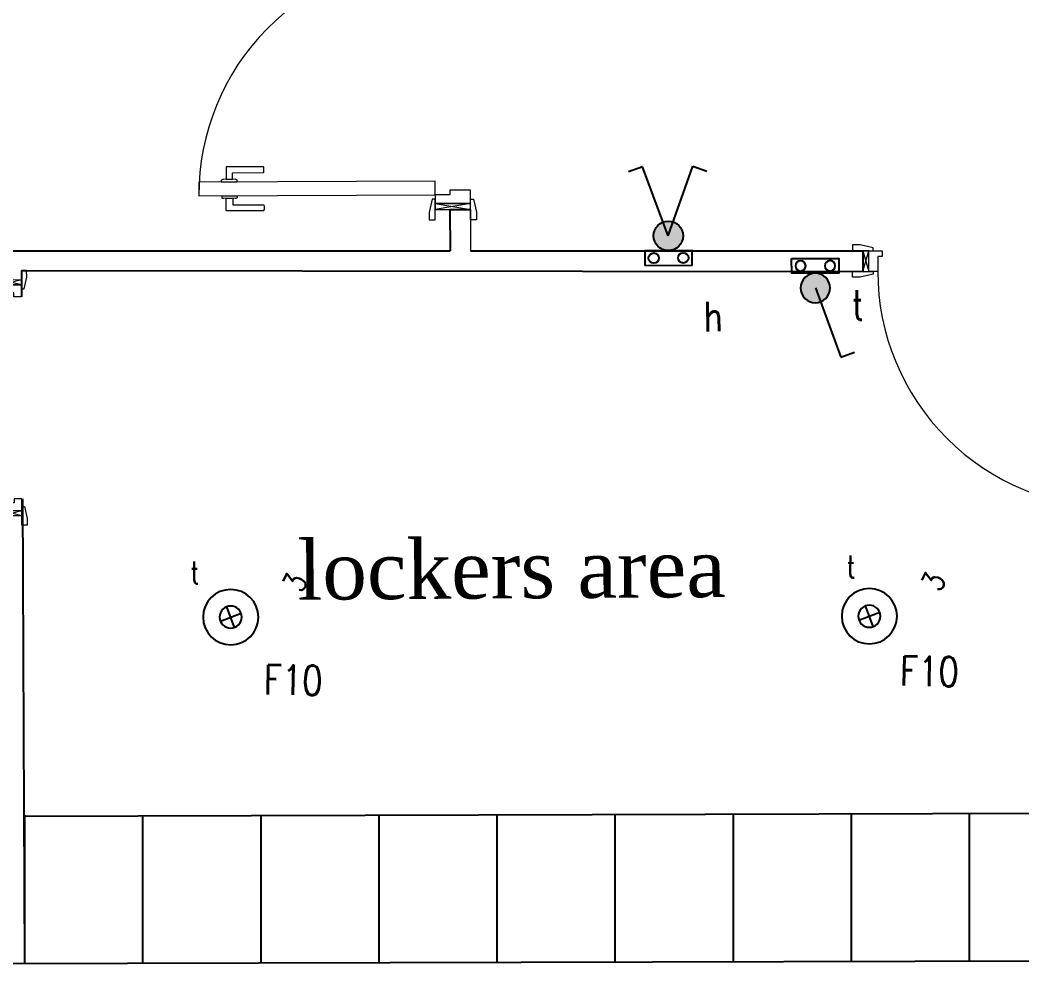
# Model space of a CAD drawing. Header units: inches. Extents: x 102655 to 148943, y 72248 to 114419.
# Drawn here: x 106020 to 109414, y 83417 to 86619 of the extents above; entities that cross this region are included whole.
import ezdxf
from ezdxf.enums import TextEntityAlignment as Align

# ---------------------------------------------------------------- set-up
doc = ezdxf.new("R2010")
doc.units = ezdxf.units.IN
doc.linetypes.add('DASH2', pattern=[0.375, 0.25, -0.125])
for name, color, linetype, lineweight in [('02-GR-BASE-PLANS$0$A-DOOR-25', 8, 'Continuous', 5), ('02-GR-BASE-PLANS$0$A-DOOR-LEAF-18', 8, 'Continuous', 5), ('02-GR-BASE-PLANS$0$A-ELEV-10', 8, 'Continuous', 5), ('02-GR-BASE-PLANS$0$A-ELEV-18', 8, 'Continuous', 5), ('ceiling dim', 8, 'Continuous', 5), ('TEXT', 8, 'Continuous', 5)]:
    doc.layers.add(name, color=color, linetype=linetype, lineweight=lineweight)
for name, color, linetype in [('E-LTG', 92, 'Continuous'), ('E-LTG-ex', 94, 'Continuous'), ('E-TAG', 30, 'Continuous'), ('WALL-GNRL', 8, 'Continuous')]:
    doc.layers.add(name, color=color, linetype=linetype)
doc.styles.add('MtXpl_Dutch801_XBd_B', font='dutcheb.ttf')
doc.styles.add('Pyzd-Romans', font='romans.shx', dxfattribs={"width": 0.8})
pattern_1 = [(44.99999999999999, (72.09777545335237, 25961.265545865), (-2.2450640302673, 2.2450640302673), [])]

# ---------------------------------------------------------------- blocks, each defined once
blk = doc.blocks.new('*U111')
at = {"layer": '02-GR-BASE-PLANS$0$A-DOOR-25'}
for points in [[(96.5015451476317, 800.0000014026416), (50.0015451476317, 800.0000013767683), (50.00000372331124, 1.757538484525867e-06), (96.50000372331124, 1.783411789801903e-06)], [(35.00000322109554, 9.999998242681613), (-9.99999677890446, 19.99999824268161), (-34.99999677890446, 19.99999824268161), (-34.99999677890446, -1.757871359586716e-06), (35.00000372331124, 1.757871359586716e-06)], [(20.00000372305749, 1.757384779921267e-06), (20.00000385079285, -120.0000075340265), (65.00002583966808, -120.0000022982329), (65.00000372331124, -49.99999824177394), (50.00000372435898, -49.9999982418467), (50.00000372331124, 1.757871359586716e-06)], [(865.0000038453388, 9.99845499989562), (910.0000038453388, 19.99845499989562), (935.0000038453388, 19.99845499989562), (935.0000038453388, -0.001545000657353524), (865.0000033431231, -0.001541484929186265)], [(880.0000033384965, -0.001541485403033005), (880.0000329043562, -120.0015592757567), (835.0000109155974, -120.0015540399631), (835.0000033441709, -50.00154148457448), (850.0000033431231, -50.00154148463269), (850.0000033431231, -0.001541484929186265)], [(35.00000322110874, -130.0000028835491), (-9.999996778891258, -140.0000028835491), (-34.99999677889126, -140.0000028835491), (-34.99999677889126, -120.0000028829961), (35.00000372332444, -120.0000063987388)], [(865.000003845352, -130.0012508012127), (910.000003845352, -140.0012508012127), (935.000003845352, -140.0012508012127), (935.000003845352, -120.0012508006598), (865.0000033431363, -120.0012543163879)]]:
    blk.add_lwpolyline(points, close=True, dxfattribs=at)
at = {"layer": '02-GR-BASE-PLANS$0$A-DOOR-LEAF-18'}
for p, q in [((41.08445880280823, 677.1857916759552), (41.08445880280823, 716.261117042234)), ((50.0015451476317, 722.8401771237311), (43.81739096033897, 722.8401771237311)), ((50.0015451476317, 722.8576014444404), (50.0015451476317, 669.8401771237193)), ((96.5015451476317, 722.8576014444404), (96.5015451476317, 669.8401771237193)), ((96.5015451476317, 722.8401771237311), (102.6856993349244, 722.8401771237311)), ((105.4186314924552, 677.1857916759552), (105.4186314924552, 716.261117042234)), ((50.0015451476317, 669.8401771237193), (43.81739096033897, 669.8401771237193)), ((96.5015451476317, 669.8401771237193), (102.6856993349244, 669.8401771237193))]:
    blk.add_line(p, q, dxfattribs=at)
for points in [[(41.08445880280823, 685.3631709154477), (20.27024306566789, 685.3631709154458, 0.414213562373095), (18.77024306566789, 683.8631709154458), (18.77024306567511, 581.4091396010369, -0.3826893357797219), (17.3241906955551, 579.7965046849674, -0.05558194266667901), (0.07681394047869856, 579.7965046849692, -0.4116656982878383), (-1.229756934324885, 581.4091396010388), (-1.229756934332161, 705.8171833319927, -0.4142135623731013), (0.2702430656678395, 707.3171833319927), (41.08445880280823, 707.3171833319909), (41.08445880280823, 685.3631709154477)], [(105.4186314924552, 685.3631709154477), (126.2328472295955, 685.3631709154458, -0.414213562373095), (127.7328472295955, 683.8631709154458), (127.7328472295883, 581.4091396010369, 0.3826893357797219), (129.1788995997083, 579.7965046849674, 0.05558194266667901), (146.4262763547847, 579.7965046849692, 0.4116656982878383), (147.7328472295883, 581.4091396010388), (147.7328472295956, 705.8171833319927, 0.4142135623731013), (146.2328472295956, 707.3171833319927), (105.4186314924552, 707.3171833319909), (105.4186314924552, 685.3631709154477)]]:
    blk.add_lwpolyline(points, format="xyb", dxfattribs=at)
for centre, radius, start, end in [((50.00000410412003, 1.7575162930672e-06), 799.9999996191912, 359.9982335887494, 90.00000003188022), ((66.84812268579452, 712.55598517866), 26.02872218919084, 160.5054232910267, 171.8162726617572), ((44.51729948382462, 720.6955921734241), 2.272477949113537, 107.9383532998427, 166.0812041188982), ((101.9857908114388, 720.6955921734241), 2.272477949113537, 13.91879588110201, 72.06164670015693), ((79.65496760946888, 712.55598517866), 26.02872218919084, 8.1837273382429, 19.49457670897307), ((61.23048254425856, 678.5034040228609), 20.18906572597675, 183.7419919652857, 200.4318267603704), ((44.51729948382462, 672.0021863947338), 2.272477949113537, 193.9187958811019, 252.0616467001573), ((101.9857908114388, 672.0021863947338), 2.272477949113537, 287.9383532998431, 346.081204118898), ((85.27260775100484, 678.5034040228609), 20.18906572597675, 339.5681732396297, 356.2580080347142)]:
    blk.add_arc(centre, radius, start, end, dxfattribs=at)
at = {"layer": '02-GR-BASE-PLANS$0$A-ELEV-10', "ltscale": 0.25}
for p, q in [((20.00000385079285, -120.0000075340265), (0, 1.016883288684767e-06)), ((20.00000372400973, 1.708200215944089e-06), (7.574918995746593e-06, -120.0000056577508)), ((900.0000290535634, -0.001393279545192638), (880.0000329043562, -120.0013999006737)), ((900.0000291802301, -120.0014025217719), (880.0000253294372, -0.001393226039619333))]:
    blk.add_line(p, q, dxfattribs=at)
at = {"layer": '02-GR-BASE-PLANS$0$A-ELEV-18', "ltscale": 0.25}
for points in [[(20.00000372400973, 1.708200215944089e-06), (0, 1.016883288684767e-06), (7.574918995746593e-06, -120.0000056577508), (20.00000385079285, -120.0000075340265)], [(900.0000290535634, -0.001393279545192638), (880.0000253294372, -0.001393226039619333), (880.0000329043562, -120.0013999006737), (900.0000291802301, -120.0014025217719)]]:
    blk.add_lwpolyline(points, close=True, dxfattribs=at)
blk = doc.blocks.new('*U112')
at = {"layer": '02-GR-BASE-PLANS$0$A-DOOR-25'}
for points in [[(96.5015451476317, 800.0000014026416), (50.0015451476317, 800.0000013767683), (50.00000372331124, 1.757538484525867e-06), (96.50000372331124, 1.783411789801903e-06)], [(35.00000322109554, 9.999998242681613), (-9.99999677890446, 19.99999824268161), (-34.99999677890446, 19.99999824268161), (-34.99999677890446, -1.757871359586716e-06), (35.00000372331124, 1.757871359586716e-06)], [(20.00000372305749, 1.757384779921267e-06), (20.00000772209111, -78.73424422489147), (65.00002971096634, -78.73423898909782), (65.00000372331124, -49.99999824177394), (50.00000372435898, -49.9999982418467), (50.00000372331124, 1.757871359586716e-06)], [(865.0000038453388, 9.99845499989562), (910.0000038453388, 19.99845499989562), (935.0000038453388, 19.99845499989562), (935.0000038453388, -0.001545000657353524), (865.0000033431231, -0.001541484929186265)], [(880.0000033384965, -0.001541485403033005), (880.0000367756545, -78.7357959666217), (835.0000147868957, -78.73579073082804), (835.0000033441709, -50.00154148457448), (850.0000033431231, -50.00154148463269), (850.0000033431231, -0.001541484929186265)], [(35.000007092407, -88.73423957441405), (-9.999992907592995, -98.73423957441405), (-34.999992907593, -98.73423957441405), (-34.999992907593, -78.73423957386107), (35.0000075946227, -78.7342430896038)], [(865.0000077166503, -88.7354874920777), (910.0000077166503, -98.7354874920777), (935.0000077166503, -98.7354874920777), (935.0000077166503, -78.73548749152472), (865.0000072144346, -78.73549100725289)]]:
    blk.add_lwpolyline(points, close=True, dxfattribs=at)
at = {"layer": '02-GR-BASE-PLANS$0$A-DOOR-LEAF-18'}
for p, q in [((41.08445880280823, 677.1857916759552), (41.08445880280823, 716.261117042234)), ((50.0015451476317, 722.8401771237311), (43.81739096033897, 722.8401771237311)), ((50.0015451476317, 722.8576014444404), (50.0015451476317, 669.8401771237193)), ((96.5015451476317, 722.8576014444404), (96.5015451476317, 669.8401771237193)), ((96.5015451476317, 722.8401771237311), (102.6856993349244, 722.8401771237311)), ((105.4186314924552, 677.1857916759552), (105.4186314924552, 716.261117042234)), ((50.0015451476317, 669.8401771237193), (43.81739096033897, 669.8401771237193)), ((96.5015451476317, 669.8401771237193), (102.6856993349244, 669.8401771237193))]:
    blk.add_line(p, q, dxfattribs=at)
for points in [[(41.08445880280823, 685.3631709154477), (20.27024306566789, 685.3631709154458, 0.414213562373095), (18.77024306566789, 683.8631709154458), (18.77024306567511, 581.4091396010369, -0.3826893357797219), (17.3241906955551, 579.7965046849674, -0.05558194266667901), (0.07681394047869856, 579.7965046849692, -0.4116656982878383), (-1.229756934324885, 581.4091396010388), (-1.229756934332161, 705.8171833319927, -0.4142135623731013), (0.2702430656678395, 707.3171833319927), (41.08445880280823, 707.3171833319909), (41.08445880280823, 685.3631709154477)], [(105.4186314924552, 685.3631709154477), (126.2328472295955, 685.3631709154458, -0.414213562373095), (127.7328472295955, 683.8631709154458), (127.7328472295883, 581.4091396010369, 0.3826893357797219), (129.1788995997083, 579.7965046849674, 0.05558194266667901), (146.4262763547847, 579.7965046849692, 0.4116656982878383), (147.7328472295883, 581.4091396010388), (147.7328472295956, 705.8171833319927, 0.4142135623731013), (146.2328472295956, 707.3171833319927), (105.4186314924552, 707.3171833319909), (105.4186314924552, 685.3631709154477)]]:
    blk.add_lwpolyline(points, format="xyb", dxfattribs=at)
for centre, radius, start, end in [((50.00000410412003, 1.7575162930672e-06), 799.9999996191912, 359.9982335887494, 90.00000003188022), ((66.84812268579452, 712.55598517866), 26.02872218919084, 160.5054232910267, 171.8162726617572), ((44.51729948382462, 720.6955921734241), 2.272477949113537, 107.9383532998427, 166.0812041188982), ((101.9857908114388, 720.6955921734241), 2.272477949113537, 13.91879588110201, 72.06164670015693), ((79.65496760946888, 712.55598517866), 26.02872218919084, 8.1837273382429, 19.49457670897307), ((61.23048254425856, 678.5034040228609), 20.18906572597675, 183.7419919652857, 200.4318267603704), ((44.51729948382462, 672.0021863947338), 2.272477949113537, 193.9187958811019, 252.0616467001573), ((101.9857908114388, 672.0021863947338), 2.272477949113537, 287.9383532998431, 346.081204118898), ((85.27260775100484, 678.5034040228609), 20.18906572597675, 339.5681732396297, 356.2580080347142)]:
    blk.add_arc(centre, radius, start, end, dxfattribs=at)
at = {"layer": '02-GR-BASE-PLANS$0$A-ELEV-10', "ltscale": 0.25}
for p, q in [((20.00000772209111, -78.73424422489147), (0, 1.016883288684767e-06)), ((20.00000372400973, 1.708200215944089e-06), (1.14462172591356e-05, -78.73424234861572)), ((900.0000330515284, -78.73563921263688), (880.0000253294372, -0.001393226039619333)), ((900.0000290535634, -0.001393279545192638), (880.0000367756545, -78.73563659153864))]:
    blk.add_line(p, q, dxfattribs=at)
at = {"layer": '02-GR-BASE-PLANS$0$A-ELEV-18', "ltscale": 0.25}
for points in [[(20.00000372400973, 1.708200215944089e-06), (0, 1.016883288684767e-06), (1.14462172591356e-05, -78.73424234861572), (20.00000772209111, -78.73424422489147)], [(900.0000290535634, -0.001393279545192638), (880.0000253294372, -0.001393226039619333), (880.0000367756545, -78.73563659153864), (900.0000330515284, -78.73563921263688)]]:
    blk.add_lwpolyline(points, close=True, dxfattribs=at)
blk = doc.blocks.new('*U113')
at = {"layer": '02-GR-BASE-PLANS$0$A-DOOR-25'}
for points in [[(96.5015451476317, 800.0000014026416), (50.0015451476317, 800.0000013767683), (50.00000372331124, 1.757538484525867e-06), (96.50000372331124, 1.783411789801903e-06)], [(35.00000322109554, 9.999998242681613), (-9.99999677890446, 19.99999824268161), (-34.99999677890446, 19.99999824268161), (-34.99999677890446, -1.757871359586716e-06), (35.00000372331124, 1.757871359586716e-06)], [(20.00000372305749, 1.757384779921267e-06), (20.00000854148371, -70.00000094679393), (65.00003053035894, -69.99999571100028), (65.00000372331124, -49.99999824177394), (50.00000372435898, -49.9999982418467), (50.00000372331124, 1.757871359586716e-06)], [(865.0000038453388, 9.99845499989562), (910.0000038453388, 19.99845499989562), (935.0000038453388, 19.99845499989562), (935.0000038453388, -0.001545000657353524), (865.0000033431231, -0.001541484929186265)], [(880.0000033384965, -0.001541485403033005), (880.000037595047, -70.00155268852416), (835.0000156062882, -70.0015474527305), (835.0000033441709, -50.00154148457448), (850.0000033431231, -50.00154148463269), (850.0000033431231, -0.001541484929186265)], [(35.0000079117996, -79.99999629631651), (-9.9999920882004, -89.99999629631651), (-34.9999920882004, -89.99999629631651), (-34.9999920882004, -69.99999629576354), (35.0000084140153, -69.99999981150626)], [(865.0000085360429, -80.00124421398016), (910.0000085360429, -90.00124421398016), (935.0000085360429, -90.00124421398016), (935.0000085360429, -70.00124421342719), (865.0000080338272, -70.00124772915535)]]:
    blk.add_lwpolyline(points, close=True, dxfattribs=at)
at = {"layer": '02-GR-BASE-PLANS$0$A-DOOR-LEAF-18'}
for p, q in [((41.08445880280823, 677.1857916759552), (41.08445880280823, 716.261117042234)), ((50.0015451476317, 722.8401771237311), (43.81739096033897, 722.8401771237311)), ((50.0015451476317, 722.8576014444404), (50.0015451476317, 669.8401771237193)), ((96.5015451476317, 722.8576014444404), (96.5015451476317, 669.8401771237193)), ((96.5015451476317, 722.8401771237311), (102.6856993349244, 722.8401771237311)), ((105.4186314924552, 677.1857916759552), (105.4186314924552, 716.261117042234)), ((50.0015451476317, 669.8401771237193), (43.81739096033897, 669.8401771237193)), ((96.5015451476317, 669.8401771237193), (102.6856993349244, 669.8401771237193))]:
    blk.add_line(p, q, dxfattribs=at)
for points in [[(41.08445880280823, 685.3631709154477), (20.27024306566789, 685.3631709154458, 0.414213562373095), (18.77024306566789, 683.8631709154458), (18.77024306567511, 581.4091396010369, -0.3826893357797219), (17.3241906955551, 579.7965046849674, -0.05558194266667901), (0.07681394047869856, 579.7965046849692, -0.4116656982878383), (-1.229756934324885, 581.4091396010388), (-1.229756934332161, 705.8171833319927, -0.4142135623731013), (0.2702430656678395, 707.3171833319927), (41.08445880280823, 707.3171833319909), (41.08445880280823, 685.3631709154477)], [(105.4186314924552, 685.3631709154477), (126.2328472295955, 685.3631709154458, -0.414213562373095), (127.7328472295955, 683.8631709154458), (127.7328472295883, 581.4091396010369, 0.3826893357797219), (129.1788995997083, 579.7965046849674, 0.05558194266667901), (146.4262763547847, 579.7965046849692, 0.4116656982878383), (147.7328472295883, 581.4091396010388), (147.7328472295956, 705.8171833319927, 0.4142135623731013), (146.2328472295956, 707.3171833319927), (105.4186314924552, 707.3171833319909), (105.4186314924552, 685.3631709154477)]]:
    blk.add_lwpolyline(points, format="xyb", dxfattribs=at)
for centre, radius, start, end in [((50.00000410412003, 1.7575162930672e-06), 799.9999996191912, 359.9982335887494, 90.00000003188022), ((66.84812268579452, 712.55598517866), 26.02872218919084, 160.5054232910267, 171.8162726617572), ((44.51729948382462, 720.6955921734241), 2.272477949113537, 107.9383532998427, 166.0812041188982), ((101.9857908114388, 720.6955921734241), 2.272477949113537, 13.91879588110201, 72.06164670015693), ((79.65496760946888, 712.55598517866), 26.02872218919084, 8.1837273382429, 19.49457670897307), ((61.23048254425856, 678.5034040228609), 20.18906572597675, 183.7419919652857, 200.4318267603704), ((44.51729948382462, 672.0021863947338), 2.272477949113537, 193.9187958811019, 252.0616467001573), ((101.9857908114388, 672.0021863947338), 2.272477949113537, 287.9383532998431, 346.081204118898), ((85.27260775100484, 678.5034040228609), 20.18906572597675, 339.5681732396297, 356.2580080347142)]:
    blk.add_arc(centre, radius, start, end, dxfattribs=at)
at = {"layer": '02-GR-BASE-PLANS$0$A-ELEV-10', "ltscale": 0.25}
for p, q in [((20.00000854148371, -70.00000094679393), (0, 1.016883288684767e-06)), ((20.00000372400973, 1.708200215944089e-06), (1.226560985297212e-05, -69.99999907051819)), ((900.0000338709209, -70.00139593453935), (880.0000253294372, -0.001393226039619333)), ((900.0000290535634, -0.001393279545192638), (880.000037595047, -70.0013933134411))]:
    blk.add_line(p, q, dxfattribs=at)
at = {"layer": '02-GR-BASE-PLANS$0$A-ELEV-18', "ltscale": 0.25}
for points in [[(20.00000372400973, 1.708200215944089e-06), (0, 1.016883288684767e-06), (1.226560985297212e-05, -69.99999907051819), (20.00000854148371, -70.00000094679393)], [(900.0000290535634, -0.001393279545192638), (880.0000253294372, -0.001393226039619333), (880.000037595047, -70.0013933134411), (900.0000338709209, -70.00139593453935)]]:
    blk.add_lwpolyline(points, close=True, dxfattribs=at)
blk = doc.blocks.new('f')
at = {"color": 8, "linetype": 'DASH2'}
blk.add_line((478760.5980237802, 1037614.031101294), (478760.5980237802, 1037613.891101294), dxfattribs=at)
at = {"layer": 'WALL-GNRL', "color": 8, "extrusion": (-2.322650368154998e-18, -9.70452095155385e-08, 0.9999999999999954)}
for p, q in [((478760.5280231082, 1037614.031101294), (478760.5286365261, 1037613.891101294)), ((478760.5280231082, 1037614.031101294), (478760.5986371982, 1037614.031101294)), ((478756.9617806218, 1037613.891101295), (478760.5286365261, 1037613.891101294)), ((478760.5980237801, 1037613.891101294), (478761.9272136848, 1037613.891205592, 8.734030290310721e-08)), ((478759.0766694974, 1037613.82417922), (478759.0770704073, 1037613.735272948)), ((478759.0766694974, 1037613.82417922), (478761.9275204982, 1037613.821205592, 8.734030290310721e-08)), ((478759.0801574129, 1037613.050694818), (478759.0872458269, 1037611.47875951))]:
    blk.add_line(p, q, dxfattribs=at)
at = {"layer": 'WALL-GNRL', "color": 8, "ltscale": 0.5}
for p, q in [((478761.9272136848, 1037613.891205592, 8.734030290310721e-08), (478761.9272136848, 1037613.821205592, 8.734030290310721e-08)), ((478759.0872458269, 1037611.978761161), (478759.0872458269, 1037611.47875951)), ((478759.4872445062, 1037611.978761161), (478759.4872445062, 1037611.47875951)), ((478759.8872431854, 1037611.978761161), (478759.8872431854, 1037611.47875951)), ((478760.2872418648, 1037611.979789068), (478760.2872418648, 1037611.479787417)), ((478760.687240544, 1037611.980816974), (478760.687240544, 1037611.480815323)), ((478761.0872392233, 1037611.981844881), (478761.0872392233, 1037611.48184323)), ((478761.4872379025, 1037611.982872787), (478761.4872379025, 1037611.482871136)), ((478761.8872365816, 1037611.983900694), (478761.8872365816, 1037611.483899043)), ((478762.2872352611, 1037611.984928601), (478762.2872352611, 1037611.484926949))]:
    blk.add_line(p, q, dxfattribs=at)
at = {"layer": 'WALL-GNRL', "color": 8}
for p, q in [((478759.087245827, 1037611.975071968), (478762.6569064422, 1037611.985878572)), ((478756.9617806218, 1037611.47124173), (478763.0312470155, 1037611.486838893))]:
    blk.add_line(p, q, dxfattribs=at)
at = {"layer": '02-GR-BASE-PLANS$0$A-DOOR-25', "color": 8, "extrusion": (-2.321042329021615e-18, -9.704520951554336e-08, 0.9999999999999954), "xscale": 0.001000000000009728, "yscale": 0.001000000000009728, "zscale": 0.001000000000009728, "rotation": 90.25112248656411}
blk.add_blockref('*U111', (478760.4780249285, 1037614.030575329, -0.1006954709945619), dxfattribs=at)
at = {"layer": '02-GR-BASE-PLANS$0$A-DOOR-25', "color": 8, "extrusion": (9.704520976075363e-08, -1.783850566181934e-18, 0.9999999999999954), "xscale": 0.001000000000009731, "yscale": 0.001000000000009731, "zscale": 0.001000000000009731, "rotation": 179.9934490677452}
blk.add_blockref('*U113', (478762.8272097067, 1037613.821101298, 0.04646163899036669), dxfattribs=at)
at = {"layer": 'WALL-GNRL', "color": 8, "extrusion": (5.047599225568665e-08, -8.288514279241222e-08, -0.9999999999999954), "xscale": 0.0008890674454341638, "yscale": 0.0008890674454341638, "zscale": -0.000889067445434162, "rotation": 269.9159841689587}
blk.add_blockref('*U112', (-478759.0067151599, 1037613.792959253, -0.06183693147750932), dxfattribs=at)
at = {"layer": 'TEXT', "color": 8, "extrusion": (1.281006322542089e-08, -8.592296539598965e-08, 0.9999999999999963), "style": 'MtXpl_Dutch801_XBd_B'}
blk.add_text('lockers area', height=0.2000000000019456, rotation=0.3727081692015859, dxfattribs=at).set_placement((478760.0125739742, 1037612.708617558, -0.08302181482610971))
blk = doc.blocks.new('E-L-FSPOT1S')
at = {"color": 254, "lineweight": 0}
for points in [[(-0.002356521130423062, -124.9993325067917), (-0.002014478712226264, -124.9993325067917), (-0.001897683730931021, -124.9993825617712), (-0.001860142496298067, -124.9994284455024), (-0.001822601247113198, -124.9995243842422), (-0.001822601247113198, -124.9996662067133), (-0.001860142496298067, -124.9997621454531), (-0.001897683730931021, -124.9998080291844), (-0.002014478712226264, -124.9998580841639), (-0.002356521130423062, -124.9998580841639)], [(-0.002356521130423062, -124.9993325067917), (-0.002356521130423062, -125.0003336065565)], [(-0.001367935095913708, -124.9993325067917), (-0.001672436279477552, -125.0003336065565)], [(-0.001555641298182309, -124.9999999066349), (-0.001176057630800642, -124.9999999066349)], [(-0.001367935095913708, -124.9993325067917), (-0.001059262664057314, -125.0003336065565)], [(-0.0009841801802394912, -124.9993325067917), (-0.0006796789821237326, -124.9998080291844), (-0.0006796789821237326, -125.0003336065565)], [(-0.0003793490468524396, -124.9993325067917), (-0.0006796789821237326, -124.9998080291844)], [(4.405868821777403e-06, -124.9993325067917), (-0.000300095314742066, -125.0003336065565)], [(-0.0001874715962912887, -124.9999999066349), (0.0001921120856422931, -124.9999999066349)], [(4.405868821777403e-06, -124.9993325067917), (0.0003089070523856208, -125.0003336065565)], [(0.0004590720200212672, -124.9993325067917), (0.000992991917883046, -124.9993325067917)], [(0.000992991917883046, -124.9993325067917), (0.0004590720200212672, -125.0003336065565)], [(0.0004590720200212672, -125.0003336065565), (0.000992991917883046, -125.0003336065565)], [(0.00125995185226202, -124.9993325067917), (0.001752159252646379, -124.9993325067917)], [(0.00125995185226202, -124.9993325067917), (0.00125995185226202, -125.0003336065565)], [(0.00125995185226202, -124.9998080291844), (0.001564453050377779, -124.9998080291844)], [(0.00125995185226202, -125.0003336065565), (0.001752159252646379, -125.0003336065565)], [(0.001981577952392399, -124.9993325067917), (0.002248537901323289, -124.9993325067917), (0.002361161634325981, -124.9993825617712), (0.002436244118143804, -124.9994743292627), (0.002477956601069309, -124.9995702679735), (0.002515497850254178, -124.9997120904445), (0.002515497850254178, -124.9999498516554), (0.002477956601069309, -125.0000958453747), (0.002436244118143804, -125.0001876128372), (0.002361161634325981, -125.000283551577), (0.002248537901323289, -125.0003336065565), (0.001981577952392399, -125.0003336065565)], [(0.001981577952392399, -124.9993325067917), (0.001981577952392399, -125.0003336065565)]]:
    blk.add_lwpolyline(points, dxfattribs=at)
blk.add_circle((1.164153218269348e-10, 5.820766091346741e-11), 125)
at = {"layer": 'E-TAG'}
for points in [[(-35.35533905925695, -35.35533905934426), (35.35533905937336, 35.35533905934426)], [(-35.35533905914053, 35.35533905934426), (35.35533905937336, -35.35533905928605)]]:
    blk.add_lwpolyline(points, dxfattribs=at)
blk.add_circle((1.164153218269348e-10, 2.91038304567337e-11), 50, dxfattribs=at)
at = {"layer": 'E-TAG', "style": 'Pyzd-Romans', "width": 0.8, "flags": 1}
for tag, p in [('BPANEL', (262.5000034804397, 975.0000001438602)), ('SWITCH', (-262.4999965195602, 750.0000001438602)), ('LOADVA', (262.5000034804397, 750.0000001438602)), ('BTYPE', (-262.4999965195602, 525.0000001438602)), ('PANEL', (262.5000034804397, 525.0000001438602)), ('HEIGHT', (-262.4999965195602, -524.9999998561398)), ('DSCR', (-262.4999965195602, -749.9999998561398)), ('ROOM', (262.5000034804397, -749.9999998561398))]:
    blk.add_attdef(tag, text='', height=100, dxfattribs=at).set_placement(p, align=Align.MIDDLE_CENTER)
at = {"layer": 'E-TAG', "style": 'Pyzd-Romans', "width": 0.8}
for tag, p in [('TYPE', (-262.4999965195602, 300.0000001438602)), ('NO.', (262.5000034804397, 300.0000001438602)), ('W.P', (-262.4999965195602, -299.9999998561398)), ('A,B,C', (262.5000034804397, -299.9999998561398)), ('CBT', (262.5000034804397, -524.9999998561398))]:
    blk.add_attdef(tag, text='', height=100, dxfattribs=at).set_placement(p, align=Align.MIDDLE_CENTER)
blk = doc.blocks.new('E-SW_1W-1G')
blk.add_hatch(color=256).paths.add_polyline_path([(-50, 50, 1), (50, 50, 1)])
at = {"layer": 'E-TAG'}
h = blk.add_hatch(dxfattribs=at)
h.set_pattern_fill('ANSI31', color=256, angle=-1.272221872585407e-14, style=0)
h.set_pattern_definition(pattern_1)
edge = h.paths.add_edge_path()
edge.add_arc((-50, -25.00000000008731), 17.5, -1.272221872585407e-14, 360)
for points in [[(0, 50.00000000000728), (85.50503583124373, 284.9231551965422)], [(85.50503583124373, 284.9231551965422), (132.4896668704459, 267.8221480301945)]]:
    blk.add_lwpolyline(points)
blk.add_lwpolyline([(-80.00000000034925, -50.0000000001819), (80.00000000034925, -50.0000000001819), (80.00000000034925, 0), (-80.00000000034925, 0)], close=True)
at = {"color": 254, "lineweight": 0}
for points in [[(-0.002356521101319231, -49.99933250671893), (-0.002014478683122434, -49.99933250671893), (-0.001897683701827191, -49.99938256169844), (-0.001860142467194237, -49.99942844542966), (-0.001822601218009368, -49.99952438416949), (-0.001822601218009368, -49.99966620664054), (-0.001860142467194237, -49.99976214538037), (-0.001897683701827191, -49.99980802911159), (-0.002014478683122434, -49.9998580840911), (-0.002356521101319231, -49.9998580840911)], [(-0.002356521101319231, -49.99933250671893), (-0.002356521101319231, -50.00033360648376)], [(-0.001367935066809878, -49.99933250671893), (-0.001672436250373721, -50.00033360648376)], [(-0.001555641269078478, -49.99999990656215), (-0.001176057601696812, -49.99999990656215)], [(-0.001367935066809878, -49.99933250671893), (-0.001059262634953484, -50.00033360648376)], [(-0.0009841801511356607, -49.99933250671893), (-0.0006796789530199021, -49.99980802911159), (-0.0006796789530199021, -50.00033360648376)], [(-0.0003793490177486092, -49.99933250671893), (-0.0006796789530199021, -49.99980802911159)], [(4.40589792560786e-06, -49.99933250671893), (-0.0003000952856382355, -50.00033360648376)], [(-0.0001874715671874583, -49.99999990656215), (0.0001921121147461236, -49.99999990656215)], [(4.40589792560786e-06, -49.99933250671893), (0.0003089070814894512, -50.00033360648376)], [(0.0004590720491250977, -49.99933250671893), (0.0009929919469868764, -49.99933250671893)], [(0.0009929919469868764, -49.99933250671893), (0.0004590720491250977, -50.00033360648376)], [(0.0004590720491250977, -50.00033360648376), (0.0009929919469868764, -50.00033360648376)], [(0.001259951881365851, -49.99933250671893), (0.00175215928175021, -49.99933250671893)], [(0.001259951881365851, -49.99933250671893), (0.001259951881365851, -50.00033360648376)], [(0.001259951881365851, -49.99980802911159), (0.001564453079481609, -49.99980802911159)], [(0.001259951881365851, -50.00033360648376), (0.00175215928175021, -50.00033360648376)], [(0.00198157798149623, -49.99933250671893), (0.002248537930427119, -49.99933250671893), (0.002361161663429812, -49.99938256169844), (0.002436244147247635, -49.99947432918998), (0.002477956630173139, -49.99957026790071), (0.002515497879358009, -49.99971209037176), (0.002515497879358009, -49.99994985158264), (0.002477956630173139, -50.00009584530198), (0.002436244147247635, -50.00018761276442), (0.002361161663429812, -50.00028355150425), (0.002248537930427119, -50.00033360648376), (0.00198157798149623, -50.00033360648376)], [(0.00198157798149623, -49.99933250671893), (0.00198157798149623, -50.00033360648376)]]:
    blk.add_lwpolyline(points, dxfattribs=at)
blk.add_circle((0, 50), 50)
at = {"layer": 'E-TAG'}
for centre in [(-50, -25.00000000008731), (50, -25.00000000008731)]:
    blk.add_circle(centre, 17.5, dxfattribs=at)
at = {"layer": 'E-TAG', "style": 'Pyzd-Romans', "width": 0.8, "flags": 1}
for tag, p in [('BPANEL', (150.0000034804543, 1050.000000143926)), ('SWITCH', (-149.9999965195457, 825.0000001439184)), ('LOADVA', (150.0000034804543, 825.0000001439184)), ('BTYPE', (-149.9999965195457, 600.0000001439184)), ('PANEL', (150.0000034804543, 600.0000001439184)), ('TYPE', (-149.9999965195457, 375.0000001439257)), ('NO.', (150.0000034804543, 375.0000001439257)), ('HEIGHT', (-149.9999965195457, -449.9999998560816)), ('CBT', (150.0000034804543, -449.9999998560816)), ('DSCR', (-149.9999965195457, -674.9999998560816)), ('ROOM', (150.0000034804543, -674.9999998560816))]:
    blk.add_attdef(tag, text='', height=100, dxfattribs=at).set_placement(p, align=Align.MIDDLE_CENTER)
at = {"layer": 'E-TAG', "style": 'Pyzd-Romans', "width": 0.8}
for tag, p in [('W.P', (-149.9999965195457, -224.9999998560743)), ('A,B,C', (150.0000034804543, -224.9999998560743))]:
    blk.add_attdef(tag, text='', height=100, dxfattribs=at).set_placement(p, align=Align.MIDDLE_CENTER)
blk = doc.blocks.new('E-SW_2W-1G')
blk.add_hatch(color=256).paths.add_polyline_path([(-50, 50, 1), (50, 50, 1)])
at = {"layer": 'E-TAG'}
h = blk.add_hatch(dxfattribs=at)
h.set_pattern_fill('ANSI31', color=256, angle=-1.272221872585407e-14, style=0)
h.set_pattern_definition(pattern_1)
edge = h.paths.add_edge_path()
edge.add_arc((-50, -25.00000000008731), 17.5, -1.272221872585407e-14, 360)
for points in [[(-85.50503583124373, 284.9231551965422), (-132.4896668704459, 267.8221480301945)], [(0, 50.00000000000728), (-85.50503583124373, 284.9231551965422)], [(0, 50.00000000000728), (85.50503583124373, 284.9231551965422)], [(85.50503583124373, 284.9231551965422), (132.4896668704459, 267.8221480301945)]]:
    blk.add_lwpolyline(points)
blk.add_lwpolyline([(-80.00000000034925, -50.00000000017462), (80.00000000034925, -50.00000000017462), (80.00000000034925, 0), (-80.00000000034925, 0)], close=True)
at = {"color": 254, "lineweight": 0}
for points in [[(-0.002356521101319231, -49.99933250671893), (-0.002014478683122434, -49.99933250671893), (-0.001897683701827191, -49.99938256169844), (-0.001860142467194237, -49.99942844542966), (-0.001822601218009368, -49.99952438416949), (-0.001822601218009368, -49.99966620664054), (-0.001860142467194237, -49.99976214538037), (-0.001897683701827191, -49.99980802911159), (-0.002014478683122434, -49.9998580840911), (-0.002356521101319231, -49.9998580840911)], [(-0.002356521101319231, -49.99933250671893), (-0.002356521101319231, -50.00033360648376)], [(-0.001367935066809878, -49.99933250671893), (-0.001672436250373721, -50.00033360648376)], [(-0.001555641269078478, -49.99999990656215), (-0.001176057601696812, -49.99999990656215)], [(-0.001367935066809878, -49.99933250671893), (-0.001059262634953484, -50.00033360648376)], [(-0.0009841801511356607, -49.99933250671893), (-0.0006796789530199021, -49.99980802911159), (-0.0006796789530199021, -50.00033360648376)], [(-0.0003793490177486092, -49.99933250671893), (-0.0006796789530199021, -49.99980802911159)], [(4.40589792560786e-06, -49.99933250671893), (-0.0003000952856382355, -50.00033360648376)], [(-0.0001874715671874583, -49.99999990656215), (0.0001921121147461236, -49.99999990656215)], [(4.40589792560786e-06, -49.99933250671893), (0.0003089070814894512, -50.00033360648376)], [(0.0004590720491250977, -49.99933250671893), (0.0009929919469868764, -49.99933250671893)], [(0.0009929919469868764, -49.99933250671893), (0.0004590720491250977, -50.00033360648376)], [(0.0004590720491250977, -50.00033360648376), (0.0009929919469868764, -50.00033360648376)], [(0.001259951881365851, -49.99933250671893), (0.00175215928175021, -49.99933250671893)], [(0.001259951881365851, -49.99933250671893), (0.001259951881365851, -50.00033360648376)], [(0.001259951881365851, -49.99980802911159), (0.001564453079481609, -49.99980802911159)], [(0.001259951881365851, -50.00033360648376), (0.00175215928175021, -50.00033360648376)], [(0.00198157798149623, -49.99933250671893), (0.002248537930427119, -49.99933250671893), (0.002361161663429812, -49.99938256169844), (0.002436244147247635, -49.99947432918998), (0.002477956630173139, -49.99957026790071), (0.002515497879358009, -49.99971209037176), (0.002515497879358009, -49.99994985158264), (0.002477956630173139, -50.00009584530198), (0.002436244147247635, -50.00018761276442), (0.002361161663429812, -50.00028355150425), (0.002248537930427119, -50.00033360648376), (0.00198157798149623, -50.00033360648376)], [(0.00198157798149623, -49.99933250671893), (0.00198157798149623, -50.00033360648376)]]:
    blk.add_lwpolyline(points, dxfattribs=at)
blk.add_circle((0, 50), 50)
at = {"layer": 'E-TAG'}
for centre in [(-50, -25.00000000008731), (50, -25.00000000008731)]:
    blk.add_circle(centre, 17.5, dxfattribs=at)
at = {"layer": 'E-TAG', "style": 'Pyzd-Romans', "width": 0.8, "flags": 1}
for tag, p in [('BPANEL', (150.0000034804543, 1050.000000143926)), ('SWITCH', (-149.9999965195457, 825.0000001439184)), ('LOADVA', (150.0000034804543, 825.0000001439184)), ('BTYPE', (-149.9999965195457, 600.0000001439184)), ('PANEL', (150.0000034804543, 600.0000001439184)), ('TYPE', (-149.9999965195457, 375.0000001439257)), ('NO.', (150.0000034804543, 375.0000001439257)), ('HEIGHT', (-149.9999965195457, -449.9999998560816)), ('CBT', (150.0000034804543, -449.9999998560816)), ('DSCR', (-149.9999965195457, -674.9999998560816)), ('ROOM', (150.0000034804543, -674.9999998560816))]:
    blk.add_attdef(tag, text='', height=100, dxfattribs=at).set_placement(p, align=Align.MIDDLE_CENTER)
at = {"layer": 'E-TAG', "style": 'Pyzd-Romans', "width": 0.8}
for tag, p in [('W.P', (-149.9999965195457, -224.9999998560743)), ('A,B,C', (150.0000034804543, -224.9999998560743))]:
    blk.add_attdef(tag, text='', height=100, dxfattribs=at).set_placement(p, align=Align.MIDDLE_CENTER)

msp = doc.modelspace()

# ---------------------------------------------------------------- block references
at = {"layer": 'ceiling dim', "xscale": 1000, "yscale": 1000, "zscale": 1000}
msp.add_blockref('f', (-478653051.5829943, -1037528053.905113), dxfattribs=at)
at = {"layer": 'E-LTG'}
ref = msp.add_blockref('E-L-FSPOT1S', (106734.0538109772, 84595.80595619642), dxfattribs=dict(at, xscale=-0.7500000000000002, yscale=0.7500000000000001, zscale=0.7500000000000001, rotation=245.7641858823411))
ref.add_attrib('TYPE', 'F10', dxfattribs={"layer": 'E-TAG', "height": 100, "rotation": 359.0733676051443, "style": 'Pyzd-Romans', "width": 0.8}).set_placement((106945.7292157147, 84382.55318381512), align=Align.MIDDLE_CENTER)
ref.add_attrib('NO.', '3', dxfattribs={"layer": 'E-TAG', "height": 75.00000000000001, "rotation": 65.76418588423516, "style": 'Pyzd-Romans', "width": 0.8}).set_placement((106951.6491964153, 84713.75516116028), align=Align.MIDDLE_CENTER)
ref.add_attrib('A,B,C', 't', dxfattribs={"layer": 'E-TAG', "height": 75.00000000000001, "rotation": 359.0733676051443, "style": 'Pyzd-Romans', "width": 0.8}).set_placement((106612.6886610191, 84746.69035728011), align=Align.MIDDLE_CENTER)
ref = msp.add_blockref('E-L-FSPOT1S', (108897.2199629285, 84598.97792337663), dxfattribs=dict(at, xscale=-0.7500000000000002, yscale=0.7500000000000001, zscale=0.7500000000000001, rotation=245.7641858823411))
ref.add_attrib('TYPE', 'F10', dxfattribs={"layer": 'E-TAG', "height": 100, "rotation": 359.0733676051443, "style": 'Pyzd-Romans', "width": 0.8}).set_placement((109100.7040746222, 84412.25199215967), align=Align.MIDDLE_CENTER)
ref.add_attrib('NO.', '3', dxfattribs={"layer": 'E-TAG', "height": 75.00000000000001, "rotation": 65.76418588423516, "style": 'Pyzd-Romans', "width": 0.8}).set_placement((109114.8153483666, 84716.92712834026), align=Align.MIDDLE_CENTER)
ref.add_attrib('A,B,C', 't', dxfattribs={"layer": 'E-TAG', "height": 75.00000000000001, "rotation": 359.0733676051443, "style": 'Pyzd-Romans', "width": 0.8}).set_placement((108835.6155014153, 84766.55721388725), align=Align.MIDDLE_CENTER)
at = {"layer": 'E-LTG-ex', "rotation": 0.579096335589741}
msp.add_blockref('E-SW_2W-1G', (108216.66103383, 85837.5712145424), dxfattribs=at).add_auto_attribs({'A,B,C': 'h'})
at = {"layer": 'E-LTG-ex'}
ref = msp.add_blockref('E-SW_1W-1G', (108714.2092345183, 85760.94644018324), dxfattribs=dict(at, xscale=-1, rotation=180.1518429217835))
ref.add_attrib('A,B,C', 't', dxfattribs={"layer": 'E-TAG', "height": 100, "style": 'Pyzd-Romans', "width": 0.8}).set_placement((108858.5693937681, 85653.41016741554), align=Align.MIDDLE_CENTER)

doc.saveas('drawing.dxf')
